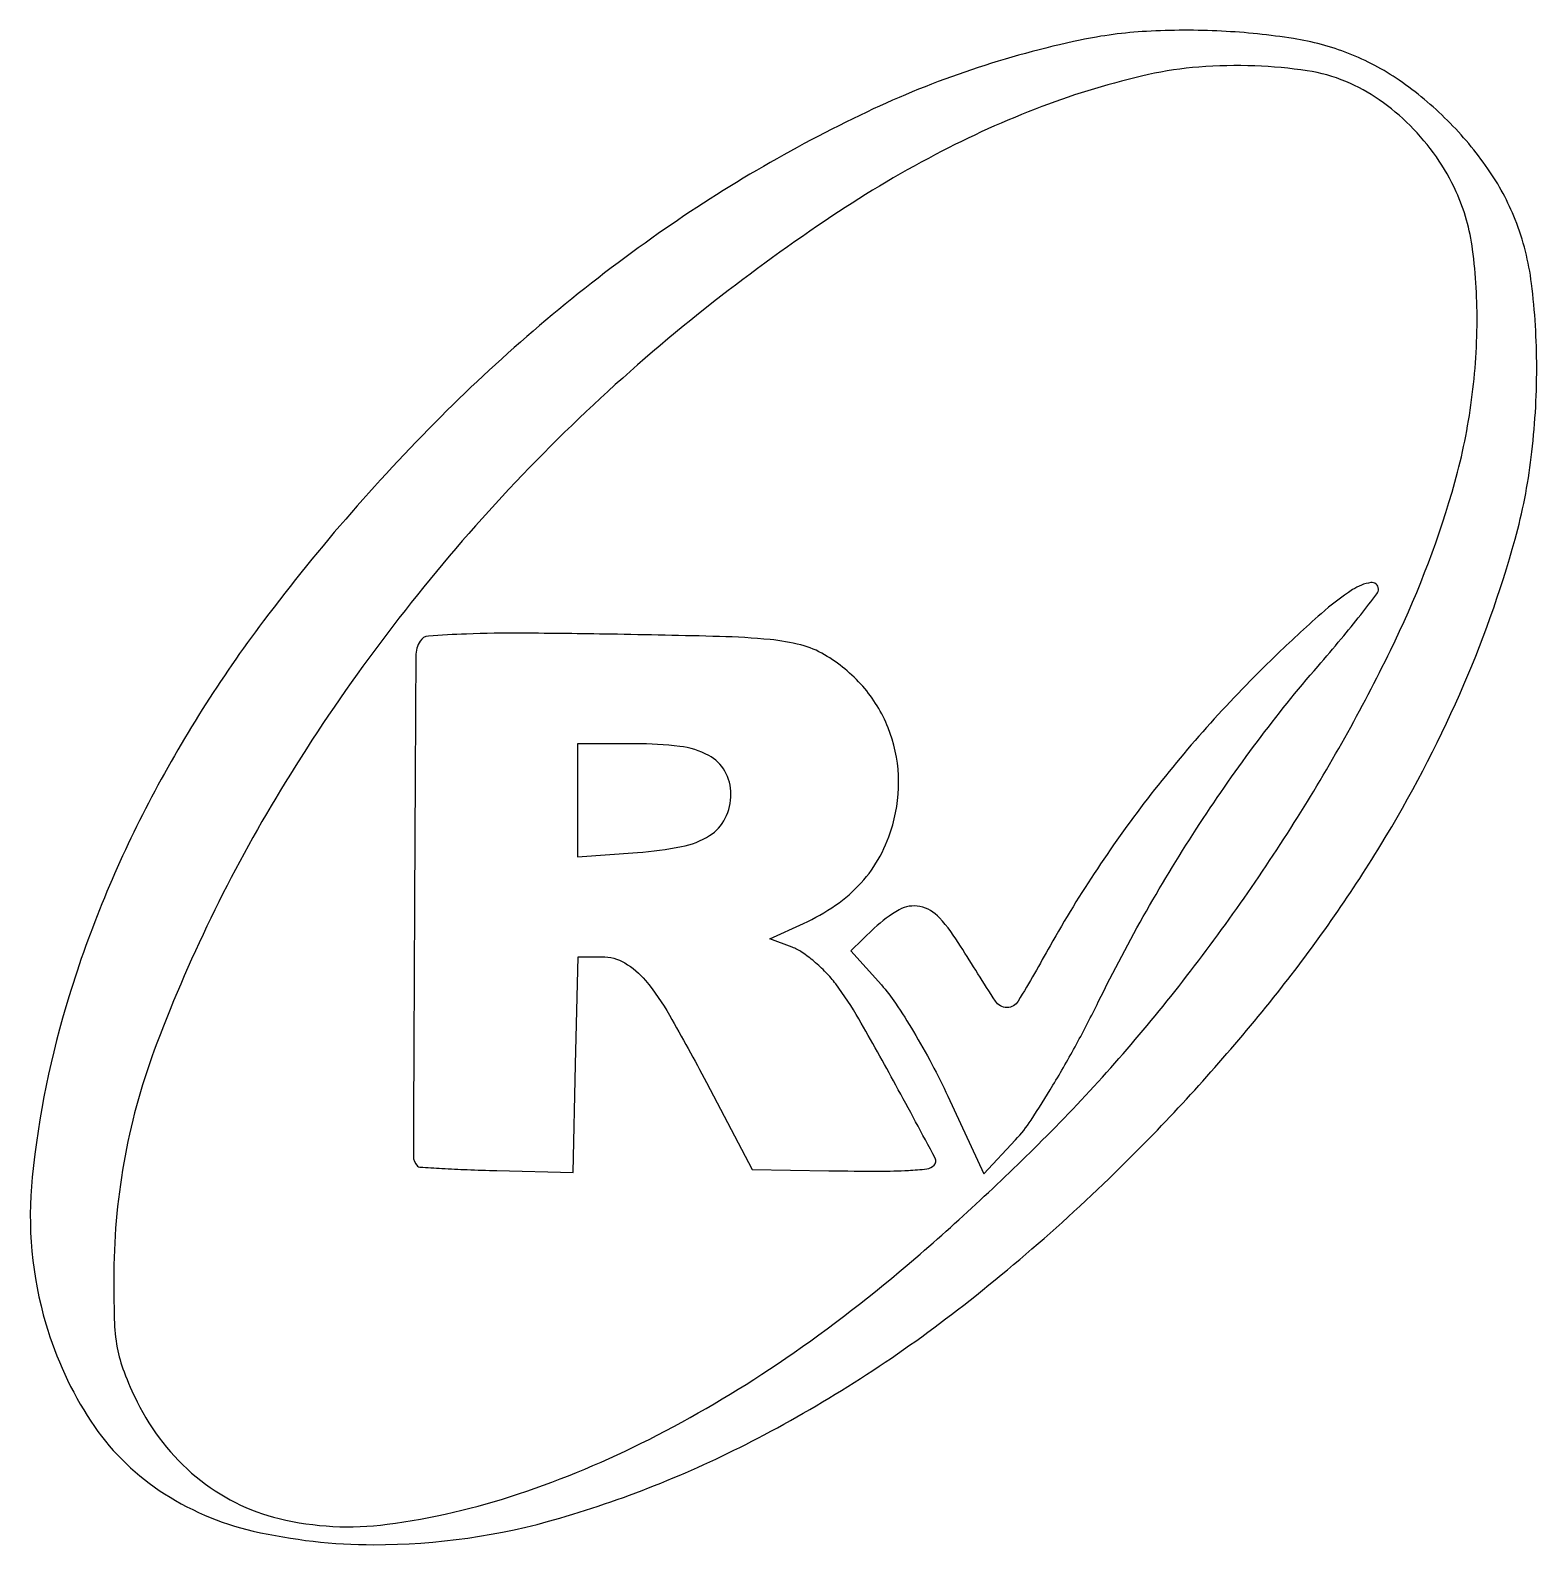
# Model space of a CAD drawing. Extents: x 2 to 179, y 22 to 200.
import ezdxf

# ---------------------------------------------------------------- set-up
doc = ezdxf.new("R2010")
doc.units = 0
doc.header["$MEASUREMENT"] = 0
doc.layers.add('OUTLINE', color=7, linetype='Continuous')

msp = doc.modelspace()

# ---------------------------------------------------------------- linework, layer by layer
at = {"layer": 'OUTLINE'}
for points in [[(74.723169, 175.322976, 0.040796), (50.669938, 155.080678, 0.036117), (29.13913, 130.406497, 0.041038), (15.642041, 109.032427, 0.045246), (6.323415, 86.412411, 0.049953), (1.999302, 65.138026, 0.096898), (3.595346, 47.931501, 0.074141), (8.893413, 36.49119, 0.099442), (16.910488, 28.386172, 0.092272), (27.928427, 23.615799, 0.055919), (42.090037, 22.010824, 0.071684), (63.930588, 25.133064, 0.049358), (87.148044, 34.50758, 0.04429), (110.57972, 49.556633, 0.034972), (133.057303, 69.645807, 0.024814), (148.131297, 86.766357, 0.03099), (160.267784, 104.118525, 0.033001), (169.539405, 121.823703, 0.036617), (176.03504, 140, 0.037379), (177.936467, 149.611787, 0.030064), (178.573407, 160.132486, 0.030989), (177.964914, 169.998058, 0.063481), (176.048441, 177.492628, 0.057692), (172.841131, 183.471149, 0.044814), (168.09775, 189.134562, 0.044917), (162.436041, 193.84783, 0.058861), (156.492628, 196.994162, 0.053231), (150.017093, 198.73711, 0.026747), (141.584351, 199.609494, 0.026376), (132.759632, 199.581811, 0.037696), (125, 198.557593, 0.059173), (99.955256, 190.124431, 0.043784)], [(81.127332, 167.171318, 0.044263), (54.017253, 141.555991, 0.043577), (31.681274, 111.441705, 0.046836), (16.622681, 80.853556, 0.089252), (11.574122, 54, 0.009103), (11.631743, 48.461552, 0.037358), (11.977736, 45.123773, 0.047772), (12.77247, 42.2902, 0.021891), (14.313563, 38.77041, 0.105785), (21.250193, 29.965305, 0.114498), (30.998768, 25.077565, 0.092155), (43.647306, 24.407122, 0.048148), (59.073262, 27.971144, 0.036341), (74.389085, 34.373188, 0.031293), (89.437229, 43.213308, 0.028214), (104.668592, 54.795208, 0.019619), (120.546604, 69.462122, 0.029335), (136.084755, 86.925012, 0.026155), (150.122083, 106.746925, 0.027078), (161.414946, 126.947755, 0.042336), (168.631717, 145.5, 0.034386), (170.760689, 155.128089, 0.033743), (171.56768, 165.018318, 0.035955), (171.047023, 173.996569, 0.073811), (169.123725, 180.757279, 0.046425), (166.793997, 184.851868, 0.043836), (163.708574, 188.532189, 0.044645), (160.092919, 191.554526, 0.05286), (156.188705, 193.694514, 0.061974), (151.645061, 194.961746, 0.028283), (145.499072, 195.526605, 0.027671), (138.93204, 195.393729, 0.036286), (133, 194.508717, 0.035407), (120.493653, 190.757266, 0.030713), (108.010372, 185.128365, 0.027467), (95.059123, 177.366033, 0.018433)], [(106.181399, 96.890817, 0.181676), (103.746439, 96.507851, 0.062218), (100.832948, 94.339954), (98.056459, 91.679909), (101.654787, 87.696989, -0.03661), (103.323618, 85.553477, -0.012448), (105.433288, 82.214084, -0.012302), (107.588329, 78.396779, -0.013857), (109.464797, 74.624813), (113.676479, 65.535557), (117.405729, 69.517778, 0.042521), (119.225518, 71.826043, 0.010485), (121.797955, 75.914091, 0.010655), (124.555674, 80.737523, 0.010481), (127.12117, 85.700405, -0.015324), (132.765869, 96.365457, -0.015518), (139.03087, 106.619165, -0.015821), (145.787965, 116.263644, -0.017671), (152.907705, 125.101949, 0.004804), (155.625792, 128.303882, 0.007329), (157.916638, 131.139186, 0.003195), (159.810069, 133.586233, 0.164497), (160, 134.147923, 0.462811), (159.103996, 134.908585, 0.103698), (156.962723, 134.07884, 0.037488), (153.262537, 131.258448, 0.010138), (147.848457, 126.25, 0.01788), (140.275709, 118.413201, 0.01802), (133.302729, 110.075048, 0.018184), (127.008954, 101.334575, 0.019058), (121.470455, 92.292834, -0.006067), (117.723589, 85.803331, -0.263606), (116.40046, 85.046526, -0.255522), (115.044904, 85.780502, -0.005742), (110.964351, 92.25, 0.045626), (108.474969, 95.576664, 0.159778)], [(47.523081, 128.037346, 0.137758), (47.022654, 126.29562, 0.000271), (46.863565, 97.080055, 0.000199), (46.730926, 67.635813, 0.19998), (47.221068, 66.445599, 0.182718), (47.508681, 66.315794, 0.001436), (50.079567, 66.162311, 0.004986), (53.049617, 66.023251, 0.003154), (56.515869, 65.917473), (65.5, 65.700017), (65.779877, 78.350009), (66.059754, 91), (68.855563, 91, -0.132216), (71.535795, 90.278654, -0.087955), (73.980648, 88.214068, -0.04402), (76.803769, 84.140934, -0.00849), (81.117707, 76.265365), (86.5, 66.030729), (95.5, 65.896882, 0.002956), (101.40558, 65.843969, 0.013629), (104.824104, 65.926742, 0.018663), (106.99314, 66.119832, 0.162015), (107.854885, 66.533288, 0.335283), (107.983622, 67.356101, 0.001388), (103.357794, 75.933706, 0.006028), (99.014252, 83.709572, 0.031263), (96.303016, 87.812112, 0.031074), (95.153427, 89.153339, 0.025199), (93.766559, 90.444481, 0.025887), (92.36196, 91.506774, 0.058174), (91.178274, 92.12232), (88.55308, 93.120417), (92.52654, 94.917086, 0.045143), (96.289476, 97.046092, 0.057471), (99.286119, 99.673926, 0.059939), (101.511993, 102.816142, 0.055958), (102.99131, 106.468963, 0.079314), (103.660661, 112.279259, 0.084496), (102.455185, 117.874743, 0.0848), (99.472092, 122.740494, 0.080636), (94.996602, 126.439519, 0.069785), (92.215128, 127.584255, 0.03886), (88.598539, 128.217754, 0.017486), (82.660155, 128.578988, 0.002234), (69.875755, 128.851569, 0.002786), (59.466286, 128.968971, 0.010529), (52.951013, 128.86894, 0.008824), (48.49856, 128.628013, 0.240882)], [(66, 109.365633), (66, 102.731265), (73.025758, 103.233956, 0.030278), (78.210153, 103.922119, 0.09187), (81.506025, 105.22224, 0.139512), (83.336843, 107.249163, 0.114844), (84, 110.098284, 0.128829), (83.29831, 112.776416, 0.144535), (81.392617, 114.628823, 0.091207), (78.004492, 115.68517, 0.030088), (72.777494, 116), (66, 116)]]:
    msp.add_lwpolyline(points, format="xyb", close=True, dxfattribs=at)

doc.saveas('drawing.dxf')
